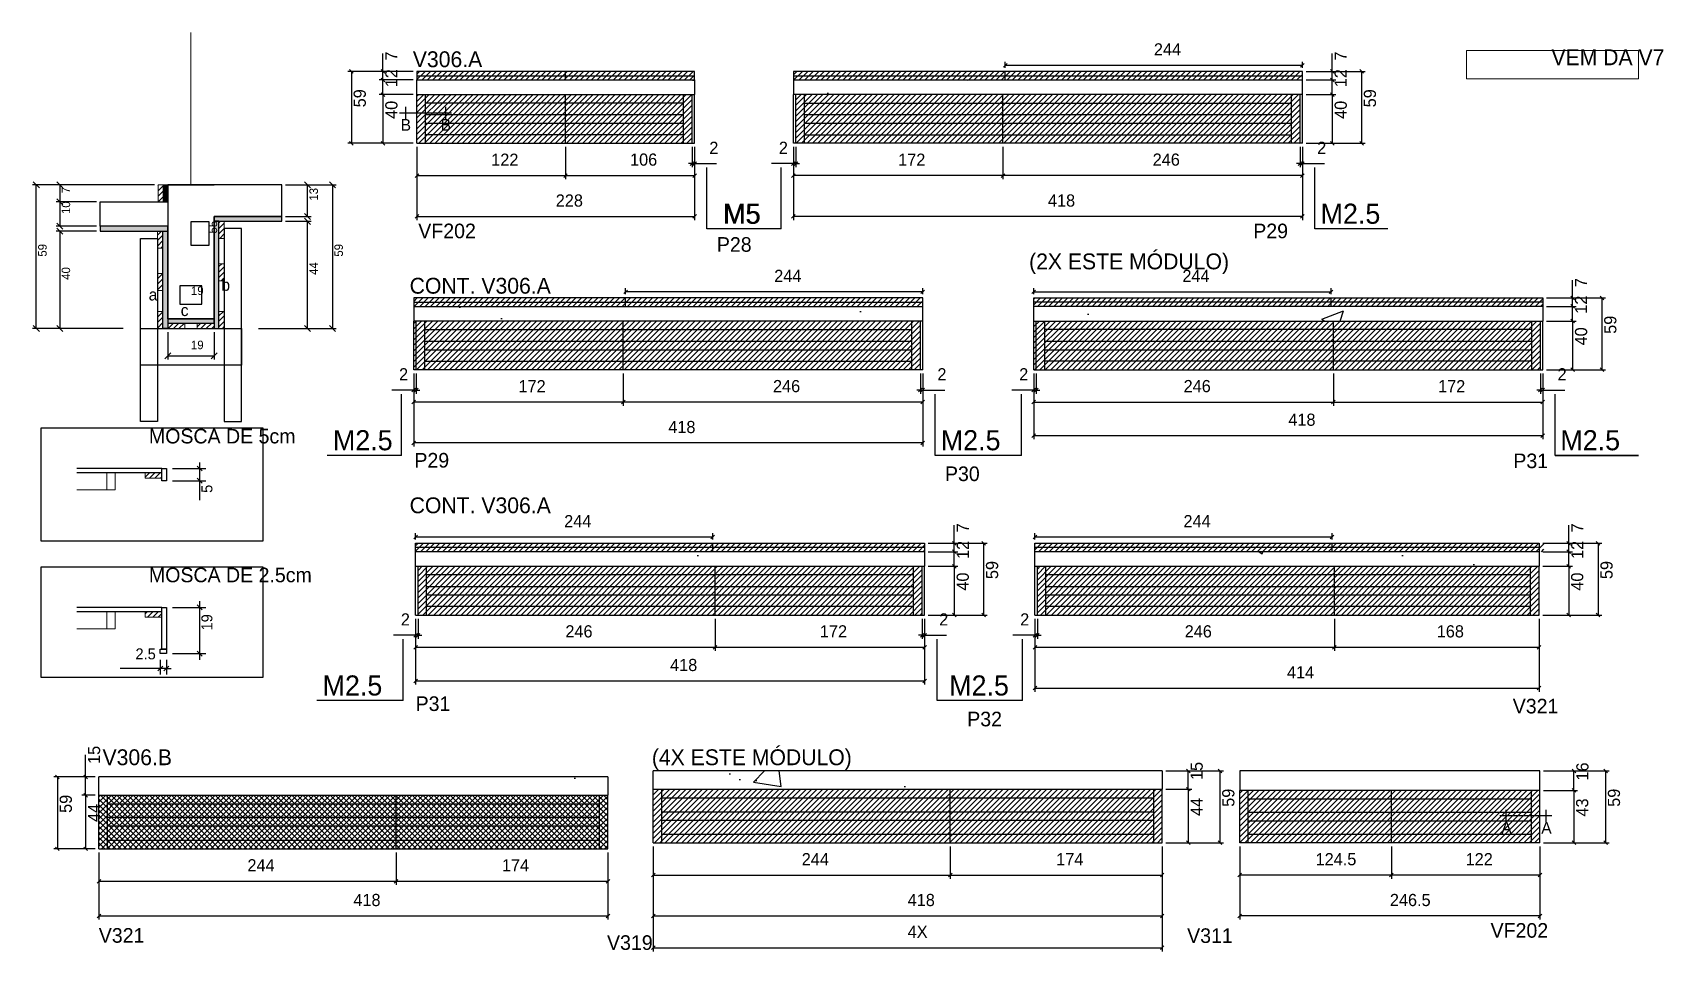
# Model space of a CAD drawing. Header units: metres. Extents: x 5173 to 6512, y 5271 to 6026.
import ezdxf

# ---------------------------------------------------------------- set-up
doc = ezdxf.new("R2010")
doc.units = ezdxf.units.M
for name, color, linetype in [('5', 7, 'Continuous'), ('CONCRETO', 7, 'Continuous'), ('COTA', 7, 'Continuous'), ('Cota Seção (2x)', 7, 'Continuous'), ('Cotas', 7, 'Continuous'), ('detalhes', 7, 'Continuous'), ('Hachura', 7, 'Continuous'), ('Madeira', 7, 'Continuous'), ('NOMENCLATURA', 7, 'Continuous'), ('Painéis', 7, 'Continuous'), ('REAPROVEITAMENTO', 7, 'Continuous'), ('SARR_2.2x7', 7, 'Continuous'), ('SARR_3.5x7', 7, 'Continuous'), ('TEXTO PILAR', 7, 'Continuous'), ('Texto Seção', 7, 'Continuous')]:
    doc.layers.add(name, color=color, linetype=linetype)

msp = doc.modelspace()

# ---------------------------------------------------------------- hatches: boundary and pattern name
at = {"layer": 'COTA'}
h = msp.add_hatch(dxfattribs=at)
h.set_pattern_fill('AR-CONC')
h.paths.add_polyline_path([(5716.7, 5986.8), (5488.7, 5986.8), (5488.7, 5974.8), (5716.7, 5974.8), (5716.7, 5986.8), (5716.7, 5986.8)])
h = msp.add_hatch(dxfattribs=at)
h.set_pattern_fill('AR-CONC')
h.paths.add_polyline_path([(5797.9, 5986.8), (6215.9, 5986.8), (6215.9, 5974.8), (5797.9, 5974.8), (5797.9, 5986.8), (5797.9, 5986.8)])
h = msp.add_hatch(dxfattribs=at)
h.set_pattern_fill('AR-CONC')
h.paths.add_polyline_path([(5486.1, 5800.8), (5904.1, 5800.8), (5904.1, 5788.8), (5486.1, 5788.8), (5486.1, 5800.8), (5486.1, 5800.8)])
h = msp.add_hatch(dxfattribs=at)
h.set_pattern_fill('AR-CONC')
h.paths.add_polyline_path([(6413.3, 5800.8), (5995.3, 5800.8), (5995.3, 5788.8), (6413.3, 5788.8), (6413.3, 5800.8), (6413.3, 5800.8)])
h = msp.add_hatch(dxfattribs=at)
h.set_pattern_fill('AR-CONC')
h.paths.add_polyline_path([(5905.6, 5599.4), (5487.6, 5599.4), (5487.6, 5587.4), (5905.6, 5587.4), (5905.6, 5599.4), (5905.6, 5599.4)])
h = msp.add_hatch(dxfattribs=at)
h.set_pattern_fill('AR-CONC')
h.paths.add_polyline_path([(6410.2, 5599.4), (5996.2, 5599.4), (5996.2, 5587.4), (6410.2, 5587.4), (6410.2, 5599.4), (6410.2, 5599.4)])
h = msp.add_hatch(dxfattribs=at)
h.set_pattern_fill('AR-CONC')
h.paths.add_polyline_path([(5645.5, 5414.4), (5227.5, 5414.4), (5227.5, 5399.4), (5645.5, 5399.4), (5645.5, 5414.4)])
h = msp.add_hatch(dxfattribs=at)
h.set_pattern_fill('AR-CONC')
h.paths.add_polyline_path([(6100.7, 5419.4), (5682.7, 5419.4), (5682.7, 5404.4), (6100.7, 5404.4), (6100.7, 5419.4)])
h = msp.add_hatch(dxfattribs=at)
h.set_pattern_fill('AR-CONC')
h.paths.add_polyline_path([(6164.4, 5419.4), (6410.9, 5419.4), (6410.9, 5403.4), (6164.4, 5403.4), (6164.4, 5419.4), (6164.4, 5419.4)])
at = {"layer": 'Hachura'}
h = msp.add_hatch(dxfattribs=at)
h.set_pattern_fill('ANSI31')
h.paths.add_polyline_path([(5276.1, 5886.7), (5280.5, 5886.7), (5280.5, 5900.7), (5276.1, 5900.7), (5276.1, 5886.7)])
h = msp.add_hatch(color=7, dxfattribs=at)
h.dxf.hatch_style = 1
h.paths.add_polyline_path([(5280.5, 5900.7), (5284.1, 5900.7), (5284.1, 5886.7), (5280.5, 5886.7), (5280.5, 5900.7)])
h = msp.add_hatch(color=7, dxfattribs=at)
h.dxf.hatch_style = 1
h.paths.add_polyline_path([(5284.1, 5862.7), (5284.1, 5866.7), (5228.5, 5866.7), (5228.5, 5862.7), (5284.1, 5862.7)])
h = msp.add_hatch(color=7, dxfattribs=at)
h.dxf.hatch_style = 1
h.paths.add_polyline_path([(5377.7, 5870.7), (5377.7, 5874.7), (5322.1, 5874.7), (5322.1, 5870.7), (5377.7, 5870.7)])
h = msp.add_hatch(color=7, dxfattribs=at)
h.dxf.hatch_style = 1
h.paths.add_polyline_path([(5326.1, 5870.7), (5322.1, 5870.7), (5322.1, 5782.7), (5326.1, 5782.7), (5326.1, 5870.7)])
h = msp.add_hatch(dxfattribs=at)
h.set_pattern_fill('ANSI31')
h.paths.add_polyline_path([(5330.5, 5856.7), (5326.1, 5856.7), (5326.1, 5870.7), (5330.5, 5870.7), (5330.5, 5856.7)])
h = msp.add_hatch(dxfattribs=at)
h.set_pattern_fill('ANSI31')
h.paths.add_polyline_path([(5275.7, 5848.7), (5280.1, 5848.7), (5280.1, 5862.7), (5275.7, 5862.7), (5275.7, 5848.7)])
h = msp.add_hatch(color=7, dxfattribs=at)
h.dxf.hatch_style = 1
h.paths.add_polyline_path([(5284.1, 5862.7), (5280.1, 5862.7), (5280.1, 5782.7), (5284.1, 5782.7), (5284.1, 5862.7)])
h = msp.add_hatch(dxfattribs=at)
h.set_pattern_fill('ANSI31')
h.paths.add_polyline_path([(5275.7, 5813.9), (5280.1, 5813.9), (5280.1, 5827.9), (5275.7, 5827.9), (5275.7, 5813.9)])
h = msp.add_hatch(dxfattribs=at)
h.set_pattern_fill('ANSI31')
h.paths.add_polyline_path([(5330.5, 5821.9), (5326.1, 5821.9), (5326.1, 5835.9), (5330.5, 5835.9), (5330.5, 5821.9)])
h = msp.add_hatch(dxfattribs=at)
h.set_pattern_fill('ANSI31')
h.paths.add_polyline_path([(5275.7, 5782.7), (5280.1, 5782.7), (5280.1, 5796.7), (5275.7, 5796.7), (5275.7, 5782.7)])
h = msp.add_hatch(color=7, dxfattribs=at)
h.dxf.hatch_style = 1
h.paths.add_polyline_path([(5322.1, 5787.1), (5322.1, 5790.7), (5284.1, 5790.7), (5284.1, 5787.1), (5322.1, 5787.1)])
h = msp.add_hatch(dxfattribs=at)
h.set_pattern_fill('ANSI31')
h.paths.add_polyline_path([(5284.1, 5782.7), (5284.1, 5787.1), (5298.1, 5787.1), (5298.1, 5782.7), (5284.1, 5782.7)])
h = msp.add_hatch(dxfattribs=at)
h.set_pattern_fill('ANSI31')
h.paths.add_polyline_path([(5322.1, 5782.7), (5322.1, 5787.1), (5308.1, 5787.1), (5308.1, 5782.7), (5322.1, 5782.7)])
h = msp.add_hatch(dxfattribs=at)
h.set_pattern_fill('ANSI31')
h.paths.add_polyline_path([(5330.5, 5782.7), (5326.1, 5782.7), (5326.1, 5796.7), (5330.5, 5796.7), (5330.5, 5782.7)])
h = msp.add_hatch(dxfattribs=at)
h.set_pattern_fill('ANSI31')
h.paths.add_polyline_path([(5265.4, 5664.1), (5265.4, 5659.7), (5279.3, 5659.7), (5279.3, 5664.1), (5265.4, 5664.1)])
h = msp.add_hatch(dxfattribs=at)
h.set_pattern_fill('ANSI31')
h.paths.add_polyline_path([(5265.4, 5550.1), (5265.4, 5545.7), (5279.3, 5545.7), (5279.3, 5550.1), (5265.4, 5550.1)])
at = {"layer": 'REAPROVEITAMENTO'}
h = msp.add_hatch(dxfattribs=at)
h.set_pattern_fill('ANSI31')
h.paths.add_polyline_path([(5716.7, 5993.8), (5488.7, 5993.8), (5488.7, 5986.8), (5716.7, 5986.8), (5716.7, 5993.8)])
h = msp.add_hatch(dxfattribs=at)
h.set_pattern_fill('ANSI31')
h.paths.add_polyline_path([(6215.9, 5993.8), (5797.9, 5993.8), (5797.9, 5986.8), (6215.9, 5986.8), (6215.9, 5993.8)])
h = msp.add_hatch(dxfattribs=at)
h.set_pattern_fill('ANSI31')
h.paths.add_polyline_path([(5714.7, 5934.8), (5714.7, 5974.8), (5488.7, 5974.8), (5488.7, 5934.8), (5714.7, 5934.8), (5714.7, 5934.8)])
h = msp.add_hatch(dxfattribs=at)
h.set_pattern_fill('ANSI31')
h.paths.add_polyline_path([(6213.9, 5934.8), (6213.9, 5974.8), (5799.9, 5974.8), (5799.9, 5934.8), (6213.9, 5934.8)])
h = msp.add_hatch(dxfattribs=at)
h.set_pattern_fill('ANSI31')
h.paths.add_polyline_path([(5904.1, 5807.8), (5486.1, 5807.8), (5486.1, 5800.8), (5904.1, 5800.8), (5904.1, 5807.8)])
h = msp.add_hatch(dxfattribs=at)
h.set_pattern_fill('ANSI31')
h.paths.add_polyline_path([(6413.3, 5807.8), (5995.3, 5807.8), (5995.3, 5800.8), (6413.3, 5800.8), (6413.3, 5807.8)])
h = msp.add_hatch(dxfattribs=at)
h.set_pattern_fill('ANSI31')
h.paths.add_polyline_path([(5902.1, 5748.8), (5902.1, 5788.8), (5486.1, 5788.8), (5486.1, 5748.8), (5902.1, 5748.8)])
h = msp.add_hatch(dxfattribs=at)
h.set_pattern_fill('ANSI31')
h.paths.add_polyline_path([(6411.3, 5748.8), (6411.3, 5788.8), (5995.3, 5788.8), (5995.3, 5748.8), (6411.3, 5748.8)])
h = msp.add_hatch(dxfattribs=at)
h.set_pattern_fill('ANSI31')
h.paths.add_polyline_path([(5905.6, 5606.4), (5487.6, 5606.4), (5487.6, 5599.4), (5905.6, 5599.4), (5905.6, 5606.4)])
h = msp.add_hatch(dxfattribs=at)
h.set_pattern_fill('ANSI31')
h.paths.add_polyline_path([(6414.2, 5606.4), (5996.2, 5606.4), (5996.2, 5599.4), (6414.2, 5599.4), (6414.2, 5606.4)])
h = msp.add_hatch(dxfattribs=at)
h.set_pattern_fill('ANSI31')
h.paths.add_polyline_path([(5903.6, 5547.4), (5903.6, 5587.4), (5489.6, 5587.4), (5489.6, 5547.4), (5903.6, 5547.4), (5903.6, 5547.4)])
h = msp.add_hatch(dxfattribs=at)
h.set_pattern_fill('ANSI31')
h.paths.add_polyline_path([(6410.2, 5547.4), (6410.2, 5587.4), (5998.2, 5587.4), (5998.2, 5547.4), (6410.2, 5547.4)])
h = msp.add_hatch(dxfattribs=at)
h.set_pattern_fill('ANSI37')
h.paths.add_polyline_path([(5645.5, 5355.4), (5645.5, 5399.4), (5227.5, 5399.4), (5227.5, 5355.4), (5645.5, 5355.4)])
h = msp.add_hatch(dxfattribs=at)
h.set_pattern_fill('ANSI31')
h.paths.add_polyline_path([(6100.7, 5360.4), (6100.7, 5404.4), (5682.7, 5404.4), (5682.7, 5360.4), (6100.7, 5360.4)])
h = msp.add_hatch(dxfattribs=at)
h.set_pattern_fill('ANSI31')
h.paths.add_polyline_path([(6410.9, 5360.4), (6410.9, 5403.4), (6164.4, 5403.4), (6164.4, 5360.4), (6410.9, 5360.4), (6410.9, 5360.4)])

# ---------------------------------------------------------------- linework, layer by layer
at = {"layer": 'CONCRETO', "color": 251, "lineweight": 25}
msp.add_lwpolyline([(5322.1, 5870.7), (5322.1, 5790.7), (5284.1, 5790.7), (5284.1, 5866.7), (5228.5, 5866.7), (5228.5, 5886.7), (5284.1, 5886.7), (5284.1, 5900.7), (5322.1, 5900.7)], dxfattribs=at)
msp.add_lwpolyline([(5377.7, 5874.7), (5377.7, 5900.7), (5322.1, 5900.7), (5322.1, 5900.7), (5284.1, 5900.7), (5284.1, 5790.7), (5322.1, 5790.7), (5322.1, 5874.7)], close=True, dxfattribs=at)
at = {"layer": 'COTA', "color": 4, "lineweight": 25}
for p, q in [((5460.8, 5993.8), (5460.8, 6008.5)), ((5971.9, 5996.8), (5971.9, 6001.8)), ((6215.9, 5996.8), (6215.9, 6001.8)), ((6240.4, 5993.8), (6240.4, 6008.5)), ((5485.7, 5993.8), (5431.9, 5993.8)), ((5434.9, 5993.8), (5434.9, 5934.8)), ((5485.7, 5993.8), (5457.8, 5993.8)), ((5485.7, 5986.8), (5457.8, 5986.8)), ((5485.7, 5986.8), (5457.8, 5986.8)), ((5460.8, 5986.8), (5460.8, 5993.8)), ((5460.8, 5974.8), (5460.8, 5986.8)), ((6215.9, 5998.8), (5971.9, 5998.8)), ((6218.9, 5993.8), (6243.4, 5993.8)), ((6218.9, 5993.8), (6267.5, 5993.8)), ((6218.9, 5986.8), (6243.4, 5986.8)), ((6218.9, 5986.8), (6243.4, 5986.8)), ((6240.4, 5986.8), (6240.4, 5993.8)), ((6240.4, 5974.8), (6240.4, 5986.8)), ((6264.5, 5993.8), (6264.5, 5934.8)), ((5485.7, 5974.8), (5457.8, 5974.8)), ((5485.7, 5974.8), (5457.8, 5974.8)), ((5460.8, 5974.8), (5460.8, 5934.8)), ((6218.9, 5974.8), (6243.4, 5974.8)), ((6218.9, 5974.8), (6243.4, 5974.8)), ((6240.4, 5974.8), (6240.4, 5934.8)), ((5485.7, 5934.8), (5431.9, 5934.8)), ((5485.7, 5934.8), (5457.8, 5934.8)), ((6218.9, 5934.8), (6243.4, 5934.8)), ((6218.9, 5934.8), (6267.5, 5934.8)), ((5488.7, 5931.8), (5488.7, 5905.3)), ((5488.7, 5931.8), (5488.7, 5871.7)), ((5610.7, 5931.8), (5610.7, 5905.3)), ((5610.7, 5931.8), (5610.7, 5905.3)), ((5714.7, 5931.8), (5714.7, 5915.1)), ((5716.7, 5931.8), (5716.7, 5905.3)), ((5716.7, 5931.8), (5716.7, 5871.7)), ((5716.7, 5931.8), (5716.7, 5915.1)), ((5797.9, 5931.8), (5797.9, 5905.3)), ((5797.9, 5931.8), (5797.9, 5871.7)), ((5797.9, 5931.8), (5797.9, 5915.1)), ((5799.9, 5931.8), (5799.9, 5915.1)), ((5969.9, 5931.8), (5969.9, 5905.3)), ((5969.9, 5931.8), (5969.9, 5905.3)), ((6213.9, 5931.8), (6213.9, 5915.1)), ((6215.9, 5931.8), (6215.9, 5905.3)), ((6215.9, 5931.8), (6215.9, 5871.7)), ((6215.9, 5931.8), (6215.9, 5915.1)), ((5488.7, 5908.3), (5610.7, 5908.3)), ((5610.7, 5908.3), (5716.7, 5908.3)), ((5714.7, 5918.1), (5711.7, 5918.1)), ((5714.7, 5918.1), (5716.7, 5918.1)), ((5716.7, 5918.1), (5734.8, 5918.1)), ((5797.9, 5918.1), (5779.8, 5918.1)), ((5799.9, 5918.1), (5797.9, 5918.1)), ((5969.9, 5908.3), (5797.9, 5908.3)), ((5799.9, 5918.1), (5802.9, 5918.1)), ((6215.9, 5908.3), (5969.9, 5908.3)), ((6213.9, 5918.1), (6210.9, 5918.1)), ((6213.9, 5918.1), (6215.9, 5918.1)), ((6215.9, 5918.1), (6234.1, 5918.1)), ((5273.1, 5900.7), (5173.1, 5900.7)), ((5176.1, 5782.7), (5176.1, 5900.7)), ((5273.1, 5900.7), (5192.4, 5900.7)), ((5195.4, 5900.7), (5195.4, 5886.7)), ((5380.7, 5900.7), (5401.9, 5900.7)), ((5380.7, 5900.7), (5422.4, 5900.7)), ((5398.9, 5874.7), (5398.9, 5900.7)), ((5419.4, 5900.7), (5419.4, 5782.7)), ((5225.5, 5886.7), (5192.4, 5886.7)), ((5225.5, 5886.7), (5192.4, 5886.7)), ((5195.4, 5886.7), (5195.4, 5866.7)), ((5225.5, 5866.7), (5192.4, 5866.7)), ((5380.7, 5874.7), (5401.9, 5874.7)), ((5380.7, 5870.7), (5401.9, 5870.7)), ((5398.9, 5782.7), (5398.9, 5870.7)), ((5488.7, 5874.7), (5716.7, 5874.7)), ((6215.9, 5874.7), (5797.9, 5874.7)), ((5225.5, 5862.7), (5192.4, 5862.7)), ((5195.4, 5862.7), (5195.4, 5782.7)), ((5660, 5810.8), (5660, 5815.8)), ((5904.1, 5812.8), (5660, 5812.8)), ((5904.1, 5810.8), (5904.1, 5815.8)), ((5995.3, 5810.8), (5995.3, 5815.8)), ((5995.3, 5812.8), (6239.4, 5812.8)), ((6239.4, 5810.8), (6239.4, 5815.8)), ((6437.8, 5807.8), (6437.8, 5822.5)), ((6416.3, 5807.8), (6440.8, 5807.8)), ((6416.3, 5807.8), (6464.9, 5807.8)), ((6416.3, 5800.8), (6440.8, 5800.8)), ((6416.3, 5800.8), (6440.8, 5800.8)), ((6437.8, 5800.8), (6437.8, 5807.8)), ((6437.8, 5788.8), (6437.8, 5800.8)), ((6461.9, 5807.8), (6461.9, 5748.8)), ((6416.3, 5788.8), (6440.8, 5788.8)), ((6416.3, 5788.8), (6440.8, 5788.8)), ((6437.8, 5788.8), (6437.8, 5748.8)), ((5247.5, 5782.7), (5173.1, 5782.7)), ((5247.5, 5782.7), (5192.4, 5782.7)), ((5284.1, 5779.7), (5284.1, 5757.2)), ((5322.1, 5779.7), (5322.1, 5757.2)), ((5358.7, 5782.7), (5401.9, 5782.7)), ((5383.3, 5782.7), (5422.4, 5782.7)), ((5284.1, 5760.2), (5322.1, 5760.2)), ((5486.1, 5745.8), (5486.1, 5719.3)), ((5486.1, 5745.8), (5486.1, 5685.7)), ((5486.1, 5745.8), (5486.1, 5729.1)), ((5488.1, 5745.8), (5488.1, 5729.1)), ((5658.1, 5745.8), (5658.1, 5719.3)), ((5658.1, 5745.8), (5658.1, 5719.3)), ((5902.1, 5745.8), (5902.1, 5729.1)), ((5904.1, 5745.8), (5904.1, 5719.3)), ((5904.1, 5745.8), (5904.1, 5685.7)), ((5904.1, 5745.8), (5904.1, 5729.1)), ((5995.3, 5745.8), (5995.3, 5719.3)), ((5995.3, 5745.8), (5995.3, 5691.7)), ((5995.3, 5745.8), (5995.3, 5729.1)), ((5997.3, 5745.8), (5997.3, 5729.1)), ((6241.3, 5745.8), (6241.3, 5719.3)), ((6241.3, 5745.8), (6241.3, 5719.3)), ((6411.3, 5745.8), (6411.3, 5729.1)), ((6413.3, 5745.8), (6413.3, 5719.3)), ((6413.3, 5745.8), (6413.3, 5691.7)), ((6413.3, 5745.8), (6413.3, 5729.1)), ((6416.3, 5748.8), (6440.8, 5748.8)), ((6416.3, 5748.8), (6464.9, 5748.8)), ((5486.1, 5732.1), (5468, 5732.1)), ((5488.1, 5732.1), (5486.1, 5732.1)), ((5488.1, 5732.1), (5491.1, 5732.1)), ((5902.1, 5732.1), (5899.1, 5732.1)), ((5902.1, 5732.1), (5904.1, 5732.1)), ((5904.1, 5732.1), (5922.2, 5732.1)), ((5995.3, 5732.1), (5977.2, 5732.1)), ((5997.3, 5732.1), (5995.3, 5732.1)), ((5997.3, 5732.1), (6000.3, 5732.1)), ((6411.3, 5732.1), (6408.3, 5732.1)), ((6411.3, 5732.1), (6413.3, 5732.1)), ((6413.3, 5732.1), (6431.4, 5732.1)), ((5658.1, 5722.3), (5486.1, 5722.3)), ((5904.1, 5722.3), (5658.1, 5722.3)), ((5995.3, 5722.3), (6241.3, 5722.3)), ((6241.3, 5722.3), (6413.3, 5722.3)), ((5995.3, 5694.7), (6413.3, 5694.7)), ((5904.1, 5688.7), (5486.1, 5688.7)), ((5287.9, 5667.7), (5315.2, 5667.7)), ((5310.2, 5672.7), (5310.2, 5657.7)), ((5287.9, 5657.7), (5315.2, 5657.7)), ((5310.2, 5657.7), (5310.2, 5641.7)), ((5487.6, 5609.4), (5487.6, 5614.5)), ((5487.6, 5611.5), (5731.6, 5611.5)), ((5731.6, 5609.4), (5731.6, 5614.5)), ((5930, 5606.4), (5930, 5621.2)), ((5996.2, 5609.4), (5996.2, 5614.5)), ((5996.2, 5611.5), (6240.2, 5611.5)), ((6240.2, 5609.4), (6240.2, 5614.5)), ((6434.6, 5606.4), (6434.6, 5621.2)), ((5908.6, 5606.4), (5933, 5606.4)), ((5908.6, 5606.4), (5957.1, 5606.4)), ((5908.6, 5599.4), (5933, 5599.4)), ((5908.6, 5599.4), (5933, 5599.4)), ((5930, 5599.4), (5930, 5606.4)), ((5930, 5587.4), (5930, 5599.4)), ((5954.1, 5606.4), (5954.1, 5547.4)), ((6413.2, 5606.4), (6437.6, 5606.4)), ((6413.2, 5606.4), (6461.7, 5606.4)), ((6413.2, 5599.4), (6437.6, 5599.4)), ((6413.2, 5599.4), (6437.6, 5599.4)), ((6434.6, 5599.4), (6434.6, 5606.4)), ((6434.6, 5587.4), (6434.6, 5599.4)), ((6458.7, 5606.4), (6458.7, 5547.4)), ((5908.6, 5587.4), (5933, 5587.4)), ((5908.6, 5587.4), (5933, 5587.4)), ((5930, 5587.4), (5930, 5547.4)), ((6413.2, 5587.4), (6437.6, 5587.4)), ((6413.2, 5587.4), (6437.6, 5587.4)), ((6434.6, 5587.4), (6434.6, 5547.4)), ((5310.2, 5558.7), (5310.2, 5510.7)), ((5287.9, 5553.7), (5315.2, 5553.7)), ((5908.6, 5547.4), (5933, 5547.4)), ((5908.6, 5547.4), (5957.1, 5547.4)), ((6413.2, 5547.4), (6437.6, 5547.4)), ((6413.2, 5547.4), (6461.7, 5547.4)), ((5487.6, 5544.4), (5487.6, 5517.9)), ((5487.6, 5544.4), (5487.6, 5490.3)), ((5487.6, 5544.4), (5487.6, 5527.8)), ((5489.6, 5544.4), (5489.6, 5527.8)), ((5733.6, 5544.4), (5733.6, 5517.9)), ((5733.6, 5544.4), (5733.6, 5517.9)), ((5903.6, 5544.4), (5903.6, 5527.8)), ((5905.6, 5544.4), (5905.6, 5517.9)), ((5905.6, 5544.4), (5905.6, 5490.3)), ((5905.6, 5544.4), (5905.6, 5527.8)), ((5996.2, 5544.4), (5996.2, 5517.9)), ((5996.2, 5544.4), (5996.2, 5484.4)), ((5996.2, 5544.4), (5996.2, 5527.8)), ((5998.2, 5544.4), (5998.2, 5527.8)), ((6242.2, 5544.4), (6242.2, 5517.9)), ((6242.2, 5544.4), (6242.2, 5517.9)), ((6410.2, 5544.4), (6410.2, 5517.9)), ((6410.2, 5544.4), (6410.2, 5484.4)), ((5487.6, 5530.8), (5469.5, 5530.8)), ((5489.6, 5530.8), (5487.6, 5530.8)), ((5487.6, 5520.9), (5733.6, 5520.9)), ((5489.6, 5530.8), (5492.6, 5530.8)), ((5733.6, 5520.9), (5905.6, 5520.9)), ((5903.6, 5530.8), (5900.6, 5530.8)), ((5903.6, 5530.8), (5905.6, 5530.8)), ((5905.6, 5530.8), (5923.7, 5530.8)), ((5996.2, 5530.8), (5978.1, 5530.8)), ((5998.2, 5530.8), (5996.2, 5530.8)), ((5996.2, 5520.9), (6242.2, 5520.9)), ((5998.2, 5530.8), (6001.2, 5530.8)), ((6242.2, 5520.9), (6410.2, 5520.9)), ((5277.9, 5510.7), (5277.9, 5498.5)), ((5282.9, 5510.7), (5282.9, 5498.5)), ((5287.9, 5515.7), (5315.2, 5515.7)), ((5277.9, 5503.5), (5245.1, 5503.5)), ((5282.9, 5503.5), (5277.9, 5503.5)), ((5282.9, 5503.5), (5286.9, 5503.5)), ((5487.6, 5493.3), (5905.6, 5493.3)), ((5996.2, 5487.4), (6410.2, 5487.4)), ((5216.6, 5414.4), (5216.6, 5432.7)), ((5224.5, 5414.4), (5190.4, 5414.4)), ((5193.4, 5414.4), (5193.4, 5355.4)), ((5224.5, 5414.4), (5213.6, 5414.4)), ((5216.6, 5399.4), (5216.6, 5414.4)), ((6103.7, 5419.4), (6125.1, 5419.4)), ((6103.7, 5419.4), (6151.1, 5419.4)), ((6122.1, 5404.4), (6122.1, 5419.4)), ((6148.1, 5419.4), (6148.1, 5360.4)), ((6413.9, 5419.4), (6441.9, 5419.4)), ((6413.9, 5419.4), (6467.8, 5419.4)), ((6438.9, 5403.4), (6438.9, 5419.4)), ((6464.8, 5419.4), (6464.8, 5360.4)), ((5224.5, 5399.4), (5213.6, 5399.4)), ((5224.5, 5399.4), (5213.6, 5399.4)), ((5216.6, 5399.4), (5216.6, 5355.4)), ((6103.7, 5404.4), (6125.1, 5404.4)), ((6103.7, 5404.4), (6125.1, 5404.4)), ((6122.1, 5404.4), (6122.1, 5360.4)), ((6413.9, 5403.4), (6441.9, 5403.4)), ((6413.9, 5403.4), (6441.9, 5403.4)), ((6438.9, 5403.4), (6438.9, 5360.4)), ((5682.7, 5357.4), (5682.7, 5330.8)), ((5682.7, 5357.4), (5682.7, 5297.3)), ((5682.7, 5357.4), (5682.7, 5271.2)), ((5926.7, 5357.4), (5926.7, 5330.8)), ((5926.7, 5357.4), (5926.7, 5330.8)), ((6100.7, 5357.4), (6100.7, 5330.8)), ((6100.7, 5357.4), (6100.7, 5297.3)), ((6100.7, 5357.4), (6100.7, 5271.2)), ((6103.7, 5360.4), (6125.1, 5360.4)), ((6103.7, 5360.4), (6151.1, 5360.4)), ((6164.4, 5357.4), (6164.4, 5330.8)), ((6164.4, 5357.4), (6164.4, 5297.3)), ((6288.9, 5357.4), (6288.9, 5330.8)), ((6288.9, 5357.4), (6288.9, 5330.8)), ((6410.9, 5357.4), (6410.9, 5330.8)), ((6410.9, 5357.4), (6410.9, 5297.3)), ((6413.9, 5360.4), (6441.9, 5360.4)), ((6413.9, 5360.4), (6467.8, 5360.4)), ((5224.5, 5355.4), (5190.4, 5355.4)), ((5224.5, 5355.4), (5213.6, 5355.4)), ((5227.5, 5352.4), (5227.5, 5325.8)), ((5227.5, 5352.4), (5227.5, 5297.3)), ((5471.5, 5352.4), (5471.5, 5325.8)), ((5471.5, 5352.4), (5471.5, 5325.8)), ((5645.5, 5352.4), (5645.5, 5325.8)), ((5645.5, 5352.4), (5645.5, 5297.3)), ((5682.7, 5333.8), (5926.7, 5333.8)), ((5926.7, 5333.8), (6100.7, 5333.8)), ((6288.9, 5333.8), (6164.4, 5333.8)), ((6410.9, 5333.8), (6288.9, 5333.8)), ((5227.5, 5328.8), (5471.5, 5328.8)), ((5471.5, 5328.8), (5645.5, 5328.8)), ((5227.5, 5300.3), (5645.5, 5300.3)), ((5682.7, 5300.3), (6100.7, 5300.3)), ((6410.9, 5300.3), (6164.4, 5300.3)), ((5682.7, 5274.2), (6100.7, 5274.2))]:
    msp.add_line(p, q, dxfattribs=at)
at = {"layer": 'COTA', "color": 0, "lineweight": 25}
for p, q in [((5973.4, 6000.3), (5970.4, 5997.3)), ((6214.4, 5997.3), (6217.4, 6000.3)), ((5436.4, 5992.3), (5433.4, 5995.3)), ((5462.3, 5992.3), (5459.3, 5995.3)), ((5462.3, 5985.3), (5459.3, 5988.3)), ((5459.3, 5988.3), (5462.3, 5985.3)), ((6241.9, 5992.3), (6238.9, 5995.3)), ((6241.9, 5985.3), (6238.9, 5988.3)), ((6238.9, 5988.3), (6241.9, 5985.3)), ((6266, 5992.3), (6263, 5995.3)), ((5462.3, 5973.3), (5459.3, 5976.3)), ((5459.3, 5976.3), (5462.3, 5973.3)), ((6241.9, 5973.3), (6238.9, 5976.3)), ((6238.9, 5976.3), (6241.9, 5973.3)), ((5433.4, 5936.3), (5436.4, 5933.3)), ((5459.3, 5936.3), (5462.3, 5933.3)), ((6238.9, 5936.3), (6241.9, 5933.3)), ((6263, 5936.3), (6266, 5933.3)), ((5713.2, 5916.6), (5716.2, 5919.6)), ((5718.2, 5919.6), (5715.2, 5916.6)), ((5796.4, 5916.6), (5799.4, 5919.6)), ((5801.4, 5919.6), (5798.4, 5916.6)), ((6212.4, 5916.6), (6215.4, 5919.6)), ((6217.4, 5919.6), (6214.4, 5916.6)), ((5490.2, 5909.8), (5487.2, 5906.8)), ((5609.2, 5906.8), (5612.2, 5909.8)), ((5612.2, 5909.8), (5609.2, 5906.8)), ((5715.2, 5906.8), (5718.2, 5909.8)), ((5799.4, 5909.8), (5796.4, 5906.8)), ((5971.4, 5909.8), (5968.4, 5906.8)), ((5968.4, 5906.8), (5971.4, 5909.8)), ((6214.4, 5906.8), (6217.4, 5909.8)), ((5490.2, 5876.2), (5487.2, 5873.2)), ((5715.2, 5873.2), (5718.2, 5876.2)), ((5799.4, 5876.2), (5796.4, 5873.2)), ((6214.4, 5873.2), (6217.4, 5876.2)), ((5661.5, 5814.3), (5658.5, 5811.3)), ((5902.6, 5811.3), (5905.6, 5814.3)), ((5996.8, 5814.3), (5993.8, 5811.3)), ((6237.9, 5811.3), (6240.9, 5814.3)), ((6439.3, 5806.3), (6436.3, 5809.3)), ((6439.3, 5799.3), (6436.3, 5802.3)), ((6436.3, 5802.3), (6439.3, 5799.3)), ((6463.4, 5806.3), (6460.4, 5809.3)), ((6439.3, 5787.3), (6436.3, 5790.3)), ((6436.3, 5790.3), (6439.3, 5787.3)), ((6436.3, 5750.3), (6439.3, 5747.3)), ((6460.4, 5750.3), (6463.4, 5747.3)), ((5484.6, 5730.6), (5487.6, 5733.6)), ((5489.6, 5733.6), (5486.6, 5730.6)), ((5900.6, 5730.6), (5903.6, 5733.6)), ((5905.6, 5733.6), (5902.6, 5730.6)), ((5993.8, 5730.6), (5996.8, 5733.6)), ((5998.8, 5733.6), (5995.8, 5730.6)), ((6409.8, 5730.6), (6412.8, 5733.6)), ((6414.8, 5733.6), (6411.8, 5730.6)), ((5487.6, 5723.8), (5484.6, 5720.8)), ((5659.6, 5723.8), (5656.6, 5720.8)), ((5656.6, 5720.8), (5659.6, 5723.8)), ((5902.6, 5720.8), (5905.6, 5723.8)), ((5996.8, 5723.8), (5993.8, 5720.8)), ((6239.8, 5720.8), (6242.8, 5723.8)), ((6242.8, 5723.8), (6239.8, 5720.8)), ((6411.8, 5720.8), (6414.8, 5723.8)), ((5996.8, 5696.2), (5993.8, 5693.2)), ((6411.8, 5693.2), (6414.8, 5696.2)), ((5487.6, 5690.2), (5484.6, 5687.2)), ((5902.6, 5687.2), (5905.6, 5690.2)), ((5489.1, 5613), (5486.1, 5610)), ((5730.1, 5610), (5733.1, 5613)), ((5997.7, 5613), (5994.7, 5610)), ((6238.7, 5610), (6241.7, 5613)), ((5931.5, 5604.9), (5928.5, 5607.9)), ((5931.5, 5597.9), (5928.5, 5600.9)), ((5928.5, 5600.9), (5931.5, 5597.9)), ((5955.6, 5604.9), (5952.6, 5607.9)), ((6436.1, 5604.9), (6433.1, 5607.9)), ((6436.1, 5597.9), (6433.1, 5600.9)), ((6433.1, 5600.9), (6436.1, 5597.9)), ((6460.2, 5604.9), (6457.2, 5607.9)), ((5931.5, 5585.9), (5928.5, 5588.9)), ((5928.5, 5588.9), (5931.5, 5585.9)), ((6436.1, 5585.9), (6433.1, 5588.9)), ((6433.1, 5588.9), (6436.1, 5585.9)), ((5928.5, 5548.9), (5931.5, 5545.9)), ((5952.6, 5548.9), (5955.6, 5545.9)), ((6433.1, 5548.9), (6436.1, 5545.9)), ((6457.2, 5548.9), (6460.2, 5545.9)), ((5486.1, 5529.3), (5489.1, 5532.3)), ((5491.1, 5532.3), (5488.1, 5529.3)), ((5902.1, 5529.3), (5905.1, 5532.3)), ((5907.1, 5532.3), (5904.1, 5529.3)), ((5994.7, 5529.3), (5997.7, 5532.3)), ((5999.7, 5532.3), (5996.7, 5529.3)), ((5489.1, 5522.4), (5486.1, 5519.4)), ((5732.1, 5519.4), (5735.1, 5522.4)), ((5735.1, 5522.4), (5732.1, 5519.4)), ((5904.1, 5519.4), (5907.1, 5522.4)), ((5997.7, 5522.4), (5994.7, 5519.4)), ((6240.7, 5519.4), (6243.7, 5522.4)), ((6243.7, 5522.4), (6240.7, 5519.4)), ((6408.7, 5519.4), (6411.7, 5522.4)), ((5489.1, 5494.8), (5486.1, 5491.8)), ((5904.1, 5491.8), (5907.1, 5494.8)), ((5997.7, 5488.9), (5994.7, 5485.9)), ((6408.7, 5485.9), (6411.7, 5488.9)), ((5194.9, 5412.9), (5191.9, 5415.9)), ((5218.1, 5412.9), (5215.1, 5415.9)), ((6123.6, 5417.9), (6120.6, 5420.9)), ((6149.6, 5417.9), (6146.6, 5420.9)), ((6440.4, 5417.9), (6437.4, 5420.9)), ((6466.3, 5417.9), (6463.3, 5420.9)), ((5215.1, 5400.9), (5218.1, 5397.9)), ((5218.1, 5397.9), (5215.1, 5400.9)), ((6123.6, 5402.9), (6120.6, 5405.9)), ((6120.6, 5405.9), (6123.6, 5402.9)), ((6440.4, 5401.9), (6437.4, 5404.9)), ((6437.4, 5404.9), (6440.4, 5401.9)), ((6120.6, 5361.9), (6123.6, 5358.9)), ((6146.6, 5361.9), (6149.6, 5358.9)), ((6437.4, 5361.9), (6440.4, 5358.9)), ((6463.3, 5361.9), (6466.3, 5358.9)), ((5191.9, 5356.9), (5194.9, 5353.9)), ((5215.1, 5356.9), (5218.1, 5353.9)), ((5229, 5330.3), (5226, 5327.3)), ((5470, 5327.3), (5473, 5330.3)), ((5473, 5330.3), (5470, 5327.3)), ((5644, 5327.3), (5647, 5330.3)), ((5684.2, 5335.3), (5681.2, 5332.3)), ((5925.2, 5332.3), (5928.2, 5335.3)), ((5928.2, 5335.3), (5925.2, 5332.3)), ((6099.2, 5332.3), (6102.2, 5335.3)), ((6165.9, 5335.3), (6162.9, 5332.3)), ((6290.4, 5335.3), (6287.4, 5332.3)), ((6287.4, 5332.3), (6290.4, 5335.3)), ((6409.4, 5332.3), (6412.4, 5335.3)), ((5229, 5301.8), (5226, 5298.8)), ((5644, 5298.8), (5647, 5301.8)), ((5684.2, 5301.8), (5681.2, 5298.8)), ((6099.2, 5298.8), (6102.2, 5301.8)), ((6165.9, 5301.8), (6162.9, 5298.8)), ((6409.4, 5298.8), (6412.4, 5301.8)), ((5684.2, 5275.7), (5681.2, 5272.7)), ((6099.2, 5272.7), (6102.2, 5275.7))]:
    msp.add_line(p, q, dxfattribs=at)
at = {"layer": 'COTA', "color": 241, "lineweight": 25}
for p, q in [((5488.7, 5974.8), (5488.7, 5986.8)), ((5716.7, 5986.8), (5716.7, 5974.8)), ((5797.9, 5986.8), (5797.9, 5974.8)), ((6215.9, 5974.8), (6215.9, 5986.8)), ((5486.1, 5800.8), (5486.1, 5788.8)), ((5904.1, 5788.8), (5904.1, 5800.8)), ((5995.3, 5788.8), (5995.3, 5800.8)), ((6413.3, 5800.8), (6413.3, 5788.8)), ((5487.6, 5587.4), (5487.6, 5599.4)), ((5905.6, 5599.4), (5905.6, 5587.4)), ((5996.2, 5587.4), (5996.2, 5599.4)), ((6410.2, 5599.4), (6410.2, 5587.4)), ((5227.5, 5399.4), (5227.5, 5414.4)), ((5645.5, 5414.4), (5227.5, 5414.4)), ((5645.5, 5414.4), (5645.5, 5399.4)), ((5682.7, 5404.4), (5682.7, 5419.4)), ((6100.7, 5419.4), (5682.7, 5419.4)), ((6100.7, 5419.4), (6100.7, 5404.4)), ((6164.4, 5419.4), (6164.4, 5403.4)), ((6410.9, 5419.4), (6164.4, 5419.4)), ((6410.9, 5403.4), (6410.9, 5419.4))]:
    msp.add_line(p, q, dxfattribs=at)
at = {"layer": 'COTA', "color": 0, "lineweight": 25}
for points in [[(5178.6, 5898.2), (5173.6, 5903.2)], [(5197.9, 5898.2), (5192.9, 5903.2)], [(5401.4, 5898.2), (5396.4, 5903.2)], [(5421.9, 5898.2), (5416.9, 5903.2)], [(5197.9, 5884.2), (5192.9, 5889.2)], [(5192.9, 5889.2), (5197.9, 5884.2)], [(5192.9, 5869.2), (5197.9, 5864.2)], [(5396.4, 5877.2), (5401.4, 5872.2)], [(5401.4, 5868.2), (5396.4, 5873.2)], [(5197.9, 5860.2), (5192.9, 5865.2)], [(5173.6, 5785.2), (5178.6, 5780.2)], [(5192.9, 5785.2), (5197.9, 5780.2)], [(5396.4, 5785.2), (5401.4, 5780.2)], [(5416.9, 5785.2), (5421.9, 5780.2)], [(5286.6, 5762.7), (5281.6, 5757.7)], [(5319.6, 5757.7), (5324.6, 5762.7)], [(5312.2, 5665.7), (5308.2, 5669.7)], [(5308.2, 5659.7), (5312.2, 5655.7)], [(5312.2, 5551.7), (5308.2, 5555.7)], [(5275.9, 5501.5), (5279.9, 5505.5)], [(5284.9, 5505.5), (5280.9, 5501.5)], [(5308.2, 5517.7), (5312.2, 5513.7)]]:
    msp.add_lwpolyline(points, dxfattribs=at)
at = {"layer": 'Cota Seção (2x)', "color": 180, "lineweight": 25}
for p, q in [((5318.1, 5870.3), (5303.1, 5870.3)), ((5303.1, 5870.3), (5303.1, 5851)), ((5318.1, 5851), (5318.1, 5870.3)), ((5303.1, 5851), (5318.1, 5851)), ((5312.1, 5817.7), (5294.1, 5817.7)), ((5294.1, 5817.7), (5294.1, 5802.7)), ((5312.1, 5802.7), (5312.1, 5817.7)), ((5294.1, 5802.7), (5312.1, 5802.7))]:
    msp.add_line(p, q, dxfattribs=at)
at = {"layer": 'Cotas', "color": 1, "lineweight": 25}
for points in [[(5180, 5701.1), (5362, 5701.1), (5362, 5608), (5180, 5608)], [(5180, 5587.1), (5362, 5587.1), (5362, 5496), (5180, 5496)]]:
    msp.add_lwpolyline(points, close=True, dxfattribs=at)
at = {"layer": 'Madeira', "color": 126, "lineweight": 18}
for points in [[(5276.1, 5886.7), (5280.5, 5886.7), (5280.5, 5900.7), (5276.1, 5900.7)], [(5330.5, 5856.7), (5326.1, 5856.7), (5326.1, 5870.7), (5330.5, 5870.7)], [(5275.7, 5848.7), (5280.1, 5848.7), (5280.1, 5862.7), (5275.7, 5862.7)], [(5275.7, 5813.9), (5280.1, 5813.9), (5280.1, 5827.9), (5275.7, 5827.9)], [(5330.5, 5821.9), (5326.1, 5821.9), (5326.1, 5835.9), (5330.5, 5835.9)], [(5275.7, 5782.7), (5280.1, 5782.7), (5280.1, 5796.7), (5275.7, 5796.7)], [(5284.1, 5782.7), (5284.1, 5787.1), (5298.1, 5787.1), (5298.1, 5782.7)], [(5322.1, 5782.7), (5322.1, 5787.1), (5308.1, 5787.1), (5308.1, 5782.7)], [(5330.5, 5782.7), (5326.1, 5782.7), (5326.1, 5796.7), (5330.5, 5796.7)], [(5241, 5650.1), (5241, 5664.1), (5234, 5664.1), (5234, 5650.1)], [(5265.4, 5664.1), (5279.3, 5664.1), (5279.3, 5659.7), (5265.4, 5659.7)], [(5241, 5536.1), (5241, 5550.1), (5234, 5550.1), (5234, 5536.1)], [(5265.4, 5550.1), (5279.3, 5550.1), (5279.3, 5545.7), (5265.4, 5545.7)]]:
    msp.add_lwpolyline(points, close=True, dxfattribs=at)
for points in [[(5241, 5664.1), (5241, 5650.1), (5209.5, 5650.1)], [(5241, 5550.1), (5241, 5536.1), (5209.5, 5536.1)]]:
    msp.add_lwpolyline(points, dxfattribs=at)
at = {"layer": 'NOMENCLATURA', "color": 7, "lineweight": 25}
for p, q in [((5474.4, 5959.8), (5517.1, 5959.8)), ((5479.4, 5964.7), (5479.4, 5954.8)), ((5512.1, 5964.7), (5512.1, 5954.8)), ((5726.9, 5864.5), (5726.9, 5914.9)), ((5787.7, 5864.5), (5787.7, 5914.9)), ((6226.1, 5864.5), (6226.1, 5914.9)), ((5787.7, 5864.5), (5726.9, 5864.5)), ((6286, 5864.5), (6226.1, 5864.5)), ((5475.9, 5678.5), (5475.9, 5728.9)), ((5914.3, 5678.5), (5914.3, 5728.9)), ((5985.1, 5678.5), (5985.1, 5728.9)), ((6423.5, 5678.5), (6423.5, 5728.9)), ((5475.9, 5678.5), (5415, 5678.5)), ((5985.1, 5678.5), (5914.3, 5678.5)), ((6423.5, 5678.5), (6491.8, 5678.5)), ((6491.8, 5678.5), (6423.5, 5678.5)), ((5477.4, 5477.1), (5477.4, 5527.5)), ((5915.8, 5477.1), (5915.8, 5527.5)), ((5986, 5477.1), (5986, 5527.5)), ((5477.4, 5477.1), (5406.5, 5477.1)), ((5986, 5477.1), (5915.8, 5477.1)), ((6383, 5387.4), (6383, 5377.5)), ((6415.8, 5387.4), (6415.8, 5377.5)), ((6420.8, 5382.4), (6378, 5382.4))]:
    msp.add_line(p, q, dxfattribs=at)
at = {"layer": 'Painéis', "color": 200, "lineweight": 25}
for p, q in [((5610.7, 5986.8), (5610.7, 5993.8)), ((5971.9, 5986.8), (5971.9, 5993.8)), ((5488.7, 5974.8), (5716.7, 5974.8)), ((5488.7, 5934.8), (5488.7, 5974.8)), ((5610.7, 5934.8), (5610.7, 5974.8)), ((5714.7, 5934.8), (5714.7, 5974.8)), ((5716.7, 5934.8), (5716.7, 5974.8)), ((6215.9, 5974.8), (5797.9, 5974.8)), ((5797.9, 5934.8), (5797.9, 5974.8)), ((5799.9, 5934.8), (5799.9, 5974.8)), ((5969.9, 5934.8), (5969.9, 5974.8)), ((6213.9, 5934.8), (6213.9, 5974.8)), ((6215.9, 5934.8), (6215.9, 5974.8)), ((5488.7, 5934.8), (5716.7, 5934.8)), ((6215.9, 5934.8), (5797.9, 5934.8)), ((5660, 5800.8), (5660, 5807.8)), ((6239.4, 5800.8), (6239.4, 5807.8)), ((5904.1, 5788.8), (5486.1, 5788.8)), ((5486.1, 5748.8), (5486.1, 5788.8)), ((5488.1, 5748.8), (5488.1, 5788.8)), ((5658.1, 5748.8), (5658.1, 5788.8)), ((5902.1, 5748.8), (5902.1, 5788.8)), ((5904.1, 5748.8), (5904.1, 5788.8)), ((5995.3, 5788.8), (6413.3, 5788.8)), ((5995.3, 5748.8), (5995.3, 5788.8)), ((5997.3, 5748.8), (5997.3, 5788.8)), ((6241.3, 5748.8), (6241.3, 5788.8)), ((6411.3, 5748.8), (6411.3, 5788.8)), ((6413.3, 5748.8), (6413.3, 5788.8)), ((5904.1, 5748.8), (5486.1, 5748.8)), ((5995.3, 5748.8), (6413.3, 5748.8)), ((5279.3, 5667.7), (5209.5, 5667.7)), ((5279.3, 5664.1), (5209.5, 5664.1)), ((5731.6, 5599.4), (5731.6, 5606.4)), ((6240.2, 5599.4), (6240.2, 5606.4)), ((5487.6, 5587.4), (5905.6, 5587.4)), ((5487.6, 5547.4), (5487.6, 5587.4)), ((5489.6, 5547.4), (5489.6, 5587.4)), ((5733.6, 5547.4), (5733.6, 5587.4)), ((5903.6, 5547.4), (5903.6, 5587.4)), ((5905.6, 5547.4), (5905.6, 5587.4)), ((5996.2, 5587.4), (6410.2, 5587.4)), ((5996.2, 5547.4), (5996.2, 5587.4)), ((5998.2, 5547.4), (5998.2, 5587.4)), ((6242.2, 5547.4), (6242.2, 5587.4)), ((6410.2, 5547.4), (6410.2, 5587.4)), ((5279.3, 5553.7), (5209.5, 5553.7)), ((5279.3, 5550.1), (5209.5, 5550.1)), ((5487.6, 5547.4), (5905.6, 5547.4)), ((5996.2, 5547.4), (6410.2, 5547.4)), ((5227.5, 5399.4), (5645.5, 5399.4)), ((5227.5, 5355.4), (5227.5, 5399.4)), ((5471.5, 5355.4), (5471.5, 5399.4)), ((5645.5, 5355.4), (5645.5, 5399.4)), ((5682.7, 5404.4), (6100.7, 5404.4)), ((5682.7, 5360.4), (5682.7, 5404.4)), ((5926.7, 5360.4), (5926.7, 5404.4)), ((6100.7, 5360.4), (6100.7, 5404.4)), ((6410.9, 5403.4), (6164.4, 5403.4)), ((6164.4, 5360.4), (6164.4, 5403.4)), ((6288.9, 5360.4), (6288.9, 5403.4)), ((6410.9, 5360.4), (6410.9, 5403.4)), ((5682.7, 5360.4), (6100.7, 5360.4)), ((6410.9, 5360.4), (6164.4, 5360.4)), ((5227.5, 5355.4), (5645.5, 5355.4))]:
    msp.add_line(p, q, dxfattribs=at)
for points in [[(5488.7, 5986.8), (5716.7, 5986.8), (5716.7, 5993.8), (5488.7, 5993.8)], [(5797.9, 5986.8), (6215.9, 5986.8), (6215.9, 5993.8), (5797.9, 5993.8)], [(5280.5, 5900.7), (5284.1, 5900.7), (5284.1, 5886.7), (5280.5, 5886.7)], [(5284.1, 5862.7), (5284.1, 5866.7), (5228.5, 5866.7), (5228.5, 5862.7)], [(5377.7, 5870.7), (5377.7, 5874.7), (5322.1, 5874.7), (5322.1, 5870.7)], [(5326.1, 5870.7), (5322.1, 5870.7), (5322.1, 5782.7), (5326.1, 5782.7)], [(5280.1, 5862.7), (5284.1, 5862.7), (5284.1, 5782.7), (5280.1, 5782.7)], [(5486.1, 5800.8), (5904.1, 5800.8), (5904.1, 5807.8), (5486.1, 5807.8)], [(6413.3, 5800.8), (5995.3, 5800.8), (5995.3, 5807.8), (6413.3, 5807.8)], [(5322.1, 5787.1), (5322.1, 5790.7), (5284.1, 5790.7), (5284.1, 5787.1)], [(5279.3, 5667.7), (5282.9, 5667.7), (5282.9, 5657.7), (5279.3, 5657.7)], [(5905.6, 5599.4), (5487.6, 5599.4), (5487.6, 5606.4), (5905.6, 5606.4)], [(6410.2, 5599.4), (5996.2, 5599.4), (5996.2, 5606.4), (6410.2, 5606.4)], [(5279.3, 5553.7), (5282.9, 5553.7), (5282.9, 5519.3), (5279.3, 5519.3)], [(5282.9, 5519.3), (5282.9, 5515.7), (5277.9, 5515.7), (5277.9, 5519.3)]]:
    msp.add_lwpolyline(points, close=True, dxfattribs=at)
at = {"layer": 'SARR_2.2x7', "color": 40, "lineweight": 25}
for p, q in [((5488.7, 5990.3), (5610.7, 5990.3)), ((5610.7, 5990.3), (5716.7, 5990.3)), ((5797.9, 5990.3), (5971.9, 5990.3)), ((5971.9, 5990.3), (6215.9, 5990.3)), ((5495.7, 5934.8), (5495.7, 5974.8)), ((5707.7, 5934.8), (5707.7, 5974.8)), ((5806.9, 5934.8), (5806.9, 5974.8)), ((6206.9, 5934.8), (6206.9, 5974.8)), ((5610.7, 5967.8), (5495.7, 5967.8)), ((5707.7, 5967.8), (5610.7, 5967.8)), ((5806.9, 5967.8), (5969.9, 5967.8)), ((5969.9, 5967.8), (6206.9, 5967.8)), ((5495.7, 5958.3), (5610.7, 5958.3)), ((5495.7, 5951.3), (5610.7, 5951.3)), ((5610.7, 5958.3), (5707.7, 5958.3)), ((5610.7, 5951.3), (5707.7, 5951.3)), ((5806.9, 5958.3), (5969.9, 5958.3)), ((5806.9, 5951.3), (5969.9, 5951.3)), ((5969.9, 5958.3), (6206.9, 5958.3)), ((5969.9, 5951.3), (6206.9, 5951.3)), ((5610.7, 5941.8), (5495.7, 5941.8)), ((5707.7, 5941.8), (5610.7, 5941.8)), ((5806.9, 5941.8), (5969.9, 5941.8)), ((5969.9, 5941.8), (6206.9, 5941.8)), ((5486.1, 5804.3), (5660, 5804.3)), ((5660, 5804.3), (5904.1, 5804.3)), ((6239.4, 5804.3), (5995.3, 5804.3)), ((6413.3, 5804.3), (6239.4, 5804.3)), ((5495.1, 5748.8), (5495.1, 5788.8)), ((5895.1, 5748.8), (5895.1, 5788.8)), ((6004.3, 5748.8), (6004.3, 5788.8)), ((6404.3, 5748.8), (6404.3, 5788.8)), ((5495.1, 5781.8), (5658.1, 5781.8)), ((5495.1, 5772.3), (5658.1, 5772.3)), ((5658.1, 5781.8), (5895.1, 5781.8)), ((5658.1, 5772.3), (5895.1, 5772.3)), ((6241.3, 5781.8), (6004.3, 5781.8)), ((6004.3, 5772.3), (6241.3, 5772.3)), ((6404.3, 5781.8), (6241.3, 5781.8)), ((6241.3, 5772.3), (6404.3, 5772.3)), ((5495.1, 5765.3), (5658.1, 5765.3)), ((5658.1, 5765.3), (5895.1, 5765.3)), ((6004.3, 5765.3), (6241.3, 5765.3)), ((6241.3, 5765.3), (6404.3, 5765.3)), ((5495.1, 5755.8), (5658.1, 5755.8)), ((5658.1, 5755.8), (5895.1, 5755.8)), ((6241.3, 5755.8), (6004.3, 5755.8)), ((6404.3, 5755.8), (6241.3, 5755.8)), ((5731.6, 5602.9), (5487.6, 5602.9)), ((5905.6, 5602.9), (5731.6, 5602.9)), ((6240.2, 5602.9), (5996.2, 5602.9)), ((6410.2, 5602.9), (6240.2, 5602.9)), ((5496.6, 5547.4), (5496.6, 5587.4)), ((5896.6, 5547.4), (5896.6, 5587.4)), ((6005.2, 5547.4), (6005.2, 5587.4)), ((6403.2, 5547.4), (6403.2, 5587.4)), ((5733.6, 5580.4), (5496.6, 5580.4)), ((5896.6, 5580.4), (5733.6, 5580.4)), ((6242.2, 5580.4), (6005.2, 5580.4)), ((6403.2, 5580.4), (6242.2, 5580.4)), ((5496.6, 5570.9), (5733.6, 5570.9)), ((5496.6, 5563.9), (5733.6, 5563.9)), ((5733.6, 5570.9), (5896.6, 5570.9)), ((5733.6, 5563.9), (5896.6, 5563.9)), ((6005.2, 5570.9), (6242.2, 5570.9)), ((6005.2, 5563.9), (6242.2, 5563.9)), ((6242.2, 5570.9), (6403.2, 5570.9)), ((6242.2, 5563.9), (6403.2, 5563.9)), ((5733.6, 5554.4), (5496.6, 5554.4)), ((5896.6, 5554.4), (5733.6, 5554.4)), ((6242.2, 5554.4), (6005.2, 5554.4)), ((6403.2, 5554.4), (6242.2, 5554.4)), ((5234.5, 5355.4), (5234.5, 5399.4)), ((5638.6, 5355.4), (5638.6, 5399.4)), ((5689.7, 5360.4), (5689.7, 5404.4)), ((5689.7, 5397.4), (5926.7, 5397.4)), ((5926.7, 5397.4), (6093.8, 5397.4)), ((6093.8, 5360.4), (6093.8, 5404.4)), ((6171.4, 5360.4), (6171.4, 5403.4)), ((6403.9, 5360.4), (6403.9, 5403.4)), ((5234.5, 5392.4), (5471.5, 5392.4)), ((5471.5, 5392.4), (5638.6, 5392.4)), ((5689.7, 5385.9), (5926.7, 5385.9)), ((5926.7, 5385.9), (6093.8, 5385.9)), ((6171.4, 5396.4), (6288.9, 5396.4)), ((6171.4, 5385.4), (6288.9, 5385.4)), ((6288.9, 5396.4), (6403.9, 5396.4)), ((6288.9, 5385.4), (6403.9, 5385.4)), ((5234.5, 5381.4), (5471.5, 5381.4)), ((5234.5, 5374.4), (5471.5, 5374.4)), ((5471.5, 5381.4), (5638.6, 5381.4)), ((5471.5, 5374.4), (5638.6, 5374.4)), ((5689.7, 5378.9), (5926.7, 5378.9)), ((5926.7, 5378.9), (6093.8, 5378.9)), ((6171.4, 5378.4), (6288.9, 5378.4)), ((6288.9, 5378.4), (6403.9, 5378.4)), ((5234.5, 5362.4), (5471.5, 5362.4)), ((5471.5, 5362.4), (5638.6, 5362.4)), ((5689.7, 5367.4), (5926.7, 5367.4)), ((5926.7, 5367.4), (6093.8, 5367.4)), ((6171.4, 5367.4), (6288.9, 5367.4)), ((6288.9, 5367.4), (6403.9, 5367.4))]:
    msp.add_line(p, q, dxfattribs=at)
at = {"layer": 'SARR_3.5x7', "color": 81, "lineweight": 25}
for points in [[(5261.7, 5856.7), (5275.7, 5856.7), (5275.7, 5706.2), (5261.7, 5706.2)], [(5344.5, 5864.7), (5330.5, 5864.7), (5330.5, 5706.2), (5344.5, 5706.2)], [(5261.7, 5782.7), (5344.5, 5782.7), (5344.5, 5752.6), (5261.7, 5752.6)]]:
    msp.add_lwpolyline(points, close=True, dxfattribs=at)
at = {"layer": 'Texto Seção', "color": 252, "lineweight": 15}
msp.add_line((5303.1, 5900.7), (5303.1, 6025.7), dxfattribs=at)
at = {"layer": 'Texto Seção', "color": 7, "lineweight": 15}
msp.add_lwpolyline([(6350.6, 6010.9), (6492, 6010.9), (6492, 5987.7), (6350.6, 5987.7)], close=True, dxfattribs=at)

# ---------------------------------------------------------------- texts
at = {"layer": '5', "color": 5, "lineweight": 25}
for s, rotation, p in [('VF202', 360, (5489.8, 5856.8)), ('P29', 0, (6175.5, 5856.8)), ('P28', 0, (5735, 5845.7)), ('P29', 0, (5486.6, 5668.5)), ('P31', 360, (6389.1, 5668)), ('P30', 360, (5922.3, 5657.4)), ('P31', 360, (5487.6, 5468.6)), ('V321', 360, (6388.6, 5466.6)), ('P32', 360, (5940.6, 5456)), ('V321', 0, (5227.4, 5278.3)), ('V311', 0, (6121.2, 5278.1)), ('VF202', 0, (6370.4, 5282.4)), ('V319', 0, (5644.8, 5272.4))]:
    msp.add_text(s, height=12, rotation=rotation, dxfattribs=at).set_placement(p)
at = {"layer": 'COTA', "color": 240, "lineweight": 25}
for s, height, p in [('244', 10, (6093.9, 6006.9)), ('2', 10, (5728.8, 5926.1)), ('2', 10, (5785.9, 5926.1)), ('2', 10, (6228, 5926.1)), ('122', 10, (5549.7, 5916.3)), ('106', 10, (5663.7, 5916.4)), ('172', 10, (5883.9, 5916.3)), ('246', 10, (6092.9, 5916.4)), ('228', 10, (5602.7, 5882.8)), ('418', 10, (6006.9, 5882.8)), ('244', 10, (5782.1, 5820.9)), ('244', 10, (6117.3, 5820.9)), ('2', 10, (5474, 5740.1)), ('2', 10, (5916.1, 5740.1)), ('2', 10, (5983.3, 5740.1)), ('2', 10, (6425.4, 5740.1)), ('172', 10, (5572.1, 5730.3)), ('246', 10, (5781.1, 5730.4)), ('246', 10, (6118.3, 5730.4)), ('172', 10, (6327.3, 5730.3)), ('418', 10, (5695.1, 5696.8)), ('418', 10, (6204.3, 5702.8)), ('244', 10, (5609.6, 5619.5)), ('244', 10, (6118.2, 5619.5)), ('2', 10, (5475.5, 5538.8)), ('2', 10, (5917.6, 5538.8)), ('2', 10, (5984.1, 5538.8)), ('246', 10, (5610.6, 5529)), ('172', 10, (5819.6, 5529)), ('246', 10, (6119.2, 5529)), ('168', 10, (6326.2, 5529)), ('2.5', 9, (5257.5, 5511)), ('418', 10, (5696.6, 5501.4)), ('414', 10, (6203.2, 5495.4)), ('244', 10, (5349.5, 5336.9)), ('174', 10, (5558.5, 5336.9)), ('244', 10, (5804.7, 5341.9)), ('174', 10, (6013.7, 5341.9)), ('124.5', 10, (6226.7, 5341.9)), ('122', 10, (6349.9, 5341.9)), ('418', 10, (5436.5, 5308.4)), ('418', 10, (5891.7, 5308.4)), ('246.5', 10, (6287.7, 5308.4)), ('4X', 10, (5891.7, 5282.3))]:
    msp.add_text(s, height=height, dxfattribs=at).set_placement(p)
for s, height, p in [('7', 10, (5472.7, 6002.7)), ('7', 10, (6252.3, 6002.7)), ('12', 10, (5472.7, 5980.8)), ('12', 10, (6252.3, 5980.8)), ('59', 10, (5446.7, 5964.3)), ('59', 10, (6276.3, 5964.3)), ('40', 10, (5472.7, 5954.8)), ('40', 10, (6252.3, 5954.8)), ('7', 10, (6449.7, 5816.7)), ('12', 10, (6449.7, 5794.8)), ('59', 10, (6473.7, 5778.3)), ('40', 10, (6449.7, 5768.8)), ('5', 9, (5320.7, 5647.7)), ('7', 10, (5942, 5615.3)), ('7', 10, (6446.6, 5615.3)), ('12', 10, (5942, 5593.4)), ('12', 10, (6446.6, 5593.4)), ('59', 10, (5966, 5576.9)), ('59', 10, (6470.6, 5576.9)), ('40', 10, (5941.9, 5567.4)), ('40', 10, (6446.5, 5567.4)), ('19', 9, (5320.7, 5534.7)), ('15', 10, (5228.5, 5425.1)), ('15', 10, (6134, 5411.9)), ('16', 10, (6450.8, 5411.4)), ('59', 10, (5205.3, 5384.9)), ('59', 10, (6160, 5389.9)), ('59', 10, (6476.7, 5389.9)), ('44', 10, (5228.5, 5377.4)), ('44', 10, (6134, 5382.4)), ('43', 10, (6450.6, 5381.9))]:
    msp.add_text(s, height=height, rotation=90, dxfattribs=at).set_placement(p)
at = {"layer": 'COTA', "color": 1, "lineweight": 25}
for s, p in [('7', (5203.9, 5893.7)), ('13', (5407.4, 5887.7)), ('10', (5203.9, 5876.7)), ('59', (5184.6, 5841.7)), ('59', (5427.9, 5841.7)), ('40', (5203.9, 5822.7)), ('44', (5407.4, 5826.7))]:
    msp.add_text(s, height=7, rotation=90, dxfattribs=at).set_placement(p)
msp.add_text('19', height=7, dxfattribs=at).set_placement((5303.1, 5765.7))
at = {"layer": 'Cota Seção (2x)', "color": 1, "lineweight": 25}
msp.add_text('55', height=7, rotation=90, dxfattribs=at).set_placement((5324.6, 5860.7))
msp.add_text('19', height=7, dxfattribs=at).set_placement((5303.1, 5810.2))
at = {"layer": 'detalhes', "color": 4, "lineweight": 25}
for s, p in [('B', (5475.3, 5945.1)), ('B', (5508.1, 5945.1)), ('a', (5268.4, 5805.7)), ('b', (5328.1, 5813.7)), ('c', (5294.7, 5792.9)), ('A', (6379.2, 5367.8)), ('A', (6412, 5367.8))]:
    msp.add_text(s, height=9.6, dxfattribs=at).set_placement(p)
at = {"layer": 'NOMENCLATURA', "color": 7, "lineweight": 25}
for s, p in [('M5', (5740, 5868.7)), ('M5', (5740.5, 5868.7)), ('M2.5', (6230.8, 5868.7)), ('M2.5', (5419.7, 5682.7)), ('M2.5', (5918.9, 5682.7)), ('M2.5', (6427.7, 5682.7)), ('M2.5', (5411.2, 5481.3)), ('M2.5', (5925.8, 5481.3))]:
    msp.add_text(s, height=16.5, dxfattribs=at).set_placement(p)
at = {"layer": 'TEXTO PILAR', "color": 3, "lineweight": 15}
for s, p in [('MOSCA DE 5cm', (5268.6, 5688.3)), ('MOSCA DE 2.5cm', (5268.6, 5574.3))]:
    msp.add_text(s, height=12, dxfattribs=at).set_placement(p)
at = {"layer": 'Texto Seção', "color": 7, "lineweight": 15}
for s, p in [('V306.A', (5485.3, 5997.3)), ('VEM DA V7', (6420.4, 5998.9)), ('(2X ESTE MÓDULO)', (5991.4, 5831.3)), ('CONT. V306.A', (5482.7, 5811.3)), ('CONT. V306.A', (5482.7, 5631)), ('(4X ESTE MÓDULO)', (5681.6, 5424.1)), ('V306.B', (5230.5, 5424.1))]:
    msp.add_text(s, height=13, dxfattribs=at).set_placement(p)

doc.saveas('drawing.dxf')
